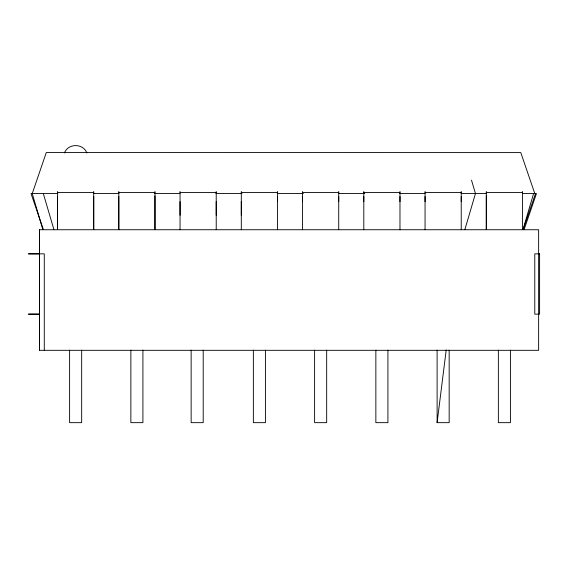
<?xml version="1.0" encoding="UTF-8"?>
<svg xmlns="http://www.w3.org/2000/svg" width="568" height="568" viewBox="0 0 568 568"><rect width="100%" height="100%" fill="white"/><g stroke="black" fill="none" stroke-linecap="round" stroke-linejoin="round"><path stroke-width="0.85" d="M39.462 350.314L39.462 229.742L538.634 229.742L538.634 350.314L39.462 350.314L39.462 229.742M57.553 229.429L57.553 196.564M93.72 229.429L93.72 196.564M118.804 229.429L118.804 196.564M154.972 229.429L154.972 195.861M180.049 215.293L180.049 201.64M216.223 215.293L216.223 201.64M241.301 215.293L241.301 201.64M277.475 201.64L277.475 196.564M302.552 201.64L302.552 196.564M338.727 201.64L338.727 196.564M363.804 201.64L363.804 196.564M399.978 201.64L399.978 196.564M425.056 201.64L425.056 196.564M461.23 201.64L461.23 196.564M486.307 195.861L486.307 229.429M449.167 350.094L449.167 422.656L437.111 422.656L446.214 349.874M464.908 229.444L475.459 193.567L471.497 180.134M523.021 229.444L533.572 193.567M523.185 229.444L535.503 193.567M524.158 229.444L536.462 193.567L522.361 193.567M64.425 152.962C68.096 143.143 83.177 143.143 86.847 152.962M39.483 253.839L28.4 253.861L44.29 253.853L44.29 350.314M57.553 191.43L57.553 192.559L93.72 192.559L93.72 229.671M118.797 191.43L118.804 192.559L154.972 192.559L154.972 229.671M180.049 191.43L180.049 192.559L216.223 192.559L216.223 229.671M241.301 191.43L241.301 192.559L277.475 192.559L277.475 229.671M302.552 191.43L302.552 192.559L338.727 192.559L338.727 229.671M363.804 191.43L363.804 192.559L399.978 192.559L399.978 229.671M425.056 191.43L425.056 192.559L461.23 192.559L461.23 229.671M486.307 191.43L486.307 192.559L522.482 192.559L522.482 229.671M57.915 193.56L31.027 193.567L43.338 229.444M93.301 193.567L118.96 193.567M154.354 193.567L180.013 193.567M215.826 193.567L242.096 193.567M277.134 193.567L303.404 193.567M338.386 193.574L364.713 193.567M399.432 193.581L425.148 193.567M461.053 193.567L486.456 193.567M39.632 314.147L28.4 314.147L39.483 314.161M534.808 193.589L520.785 152.593L46.278 152.565L32.255 193.56L42.777 229.444M43.324 193.567L53.875 229.444M522.475 191.43L522.482 192.559M461.23 191.43L461.23 192.559M399.978 191.43L399.978 192.559M338.727 191.43L338.727 192.559M277.475 191.43L277.475 192.559M216.223 191.43L216.223 192.559M154.972 191.43L154.972 192.559M93.72 191.43L93.72 192.559M510.419 350.094L510.419 422.656L498.363 422.656L498.363 350.094M486.307 192.559L486.307 229.671M437.111 350.094L437.111 422.656M425.056 192.559L425.056 229.671M387.923 350.094L387.923 422.656L375.86 422.656L375.86 350.094M363.804 192.559L363.804 229.671M326.671 350.094L326.671 422.656L314.608 422.656L314.608 350.094M302.552 192.559L302.552 229.671M265.419 350.094L265.419 422.656L253.364 422.656L253.364 350.094M241.301 192.559L241.301 229.671M203.202 350.094L203.202 422.656L191.146 422.656L191.146 350.094M180.049 192.559L180.049 229.671M142.916 350.094L142.916 422.656L130.86 422.656L130.86 350.094M118.804 192.559L118.804 229.671M81.664 350.094L81.664 422.656L69.608 422.656L69.608 350.094M57.553 192.559L57.553 229.671M539.6 253.853L534.779 253.853L534.779 314.147L539.6 314.147L539.6 253.853"/></g></svg>
